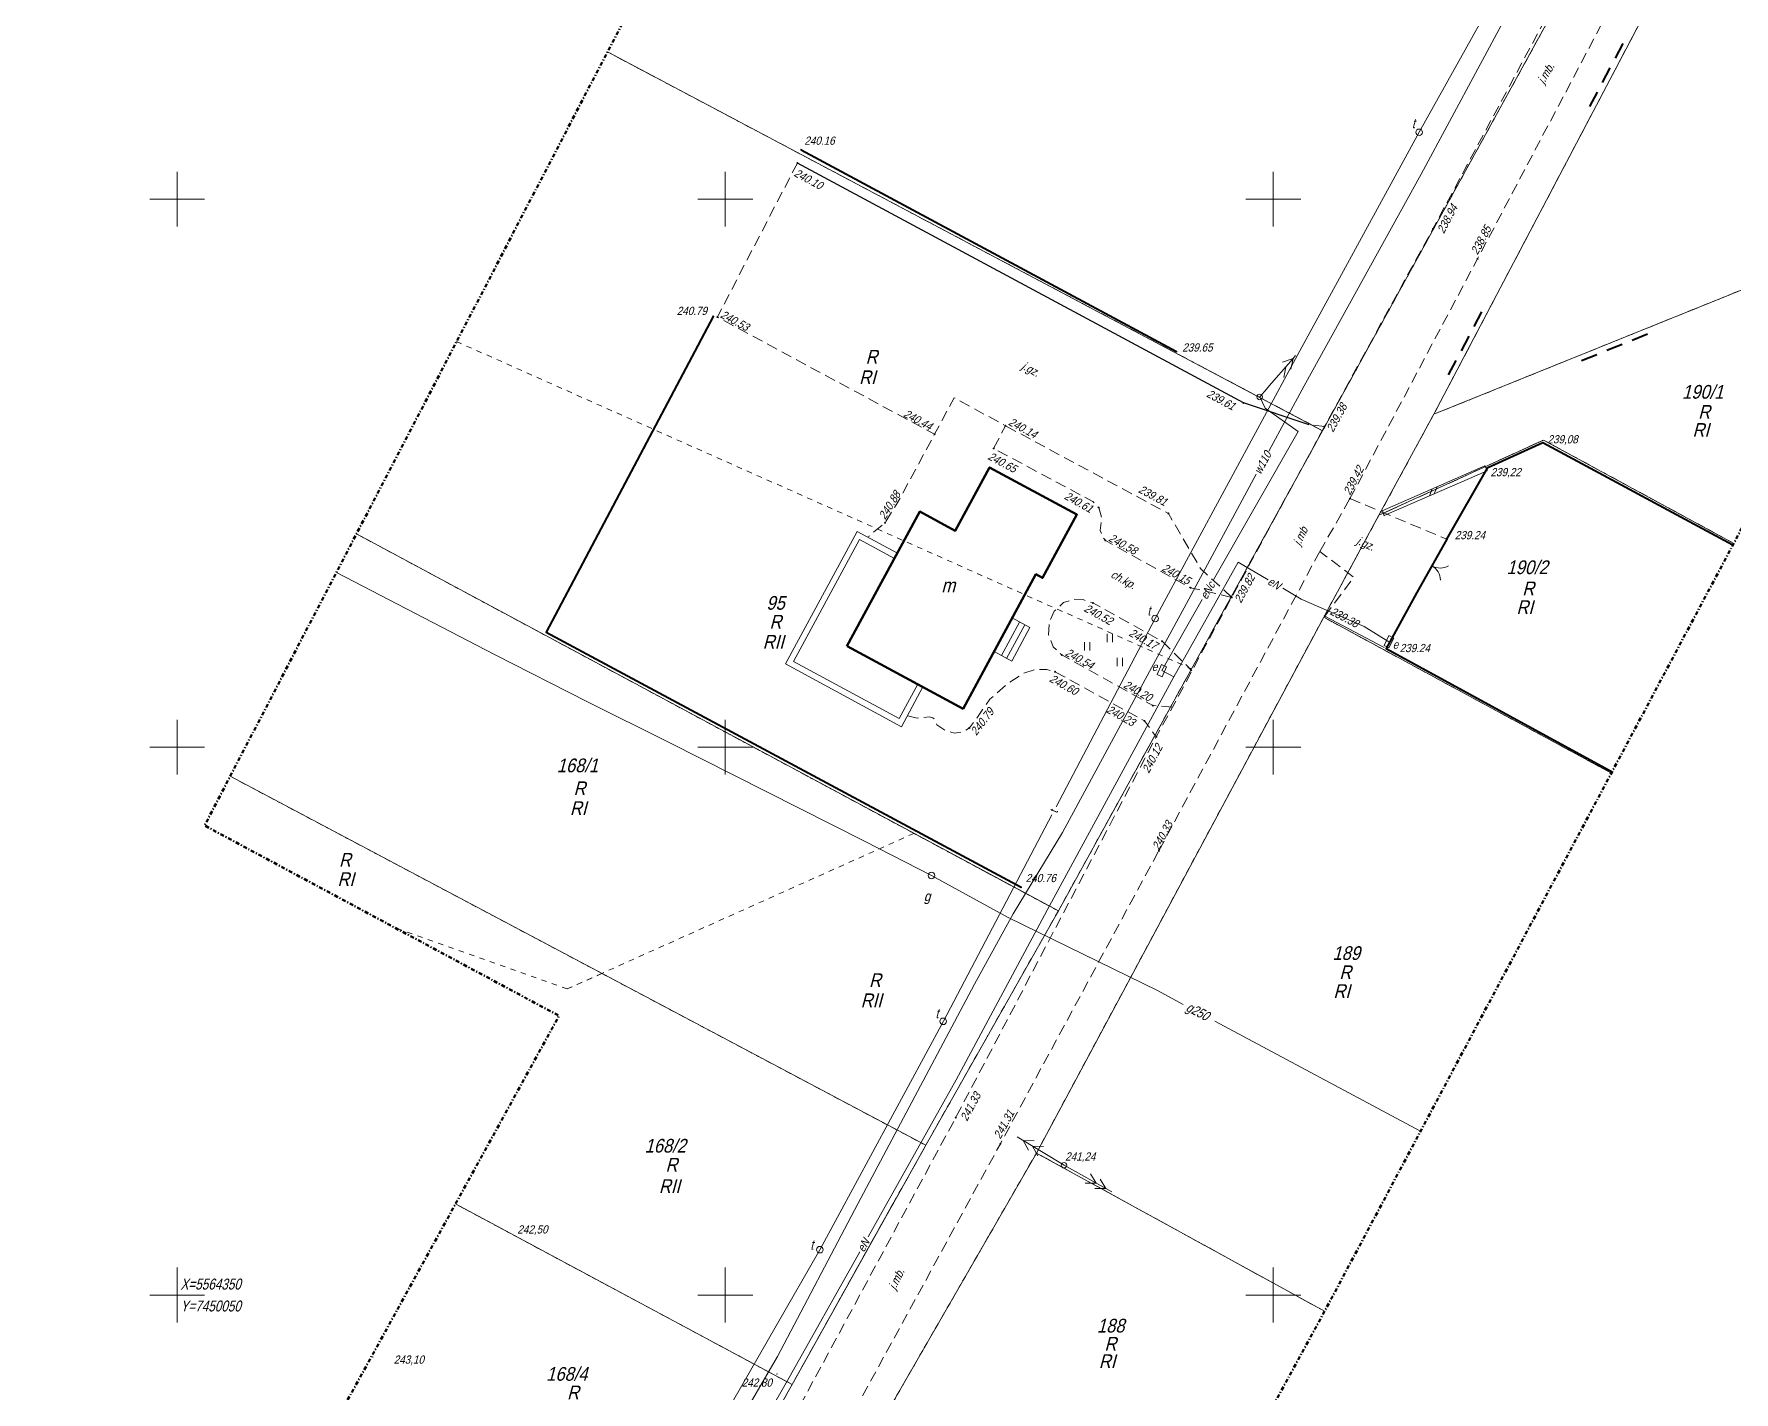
# Model space of a CAD drawing. Extents: x 7449598 to 7450455, y 5563374 to 5564952.
# Drawn here: x 7450036.9 to 7450192, y 5564341.2 to 5564465.1 of the extents above; entities that cross this region are included whole.
import ezdxf
from ezdxf.enums import TextEntityAlignment as Align

# ---------------------------------------------------------------- set-up
doc = ezdxf.new("R2010")
doc.units = 0
doc.header["$MEASUREMENT"] = 0
for name, pattern in [('216-500', [2.5, 1.5, -1]), ('218-500', [1, 0.5, -0.5]), ('420-500', [1.5, 1, -0.5]), ('DGN Style 4', [0.686427, 0.343214, -0.171607, 0, -0.171607])]:
    doc.linetypes.add(name, pattern=pattern)
for name, color, linetype, lineweight in [('55', 252, 'Continuous', 0), ('EDZPD_219', 7, 'Continuous', 0), ('EPGPO_216', 7, 'Continuous', 0), ('GUPELS', 1, 'Continuous', 13), ('SDRPK_420', 7, 'Continuous', 0), ('SDRPK_422', 7, 'Continuous', 0), ('SDRPK_432', 7, 'Continuous', 0), ('SDRPT_450', 7, 'Continuous', 0), ('SZOPO_902', 7, 'Continuous', 0), ('SZOPO_905', 7, 'Continuous', 0), ('SZZTZ_940', 7, 'Continuous', 0), ('UEEPA_510', 7, 'Continuous', 0), ('UEEPO_585', 7, 'Continuous', 0), ('UGGPA_504', 7, 'Continuous', 0), ('UGGPO_583', 7, 'Continuous', 0), ('UTTPA_506', 7, 'Continuous', 0), ('UTTPO_586', 7, 'Continuous', 0), ('UWWPO_581', 7, 'Continuous', 0), ('Warstwa 1', 7, 'Continuous', 0), ('Warstwa 22', 7, 'Continuous', 0), ('Warstwa 24', 7, 'Continuous', 0), ('Warstwa 25', 7, 'Continuous', 0), ('Warstwa 26', 7, 'Continuous', 0), ('Warstwa 28', 7, 'Continuous', 0), ('Warstwa 29', 7, 'Continuous', 0), ('Warstwa 4', 7, 'Continuous', 0), ('Warstwa 60', 7, 'Continuous', 0), ('Warstwa 8', 7, 'Continuous', 0), ('WUKPS_403', 7, 'Continuous', 0)]:
    doc.layers.add(name, color=color, linetype=linetype, lineweight=lineweight)
doc.styles.add('Style-CHAR_FAST_FONT', font='CHAR_FAST_FONT.shx')
doc.styles.add('Style-WORKING_1250 I 0.26180', font='WORKING_1250.shx', dxfattribs={"oblique": 14.999978})

# ---------------------------------------------------------------- blocks, each defined once
blk = doc.blocks.new('506_1')
at = {"layer": 'Warstwa 1', "color": 52, "linetype": 'Continuous', "lineweight": 13}
blk.add_circle((0, 0), 0.3, dxfattribs=at)
blk = doc.blocks.new('SM04')
at = {"layer": 'Warstwa 1', "color": 7, "linetype": 'Continuous', "lineweight": 13}
blk.add_circle((0, 0), 0.25, dxfattribs=at)
blk = doc.blocks.new('PT01_19')
at = {"layer": 'Warstwa 1', "color": 30, "linetype": 'Continuous', "lineweight": 13}
for p, q in [((0.65, 0), (0, 0)), ((0.65, 0), (1.65, 0)), ((2.65, 0), (3.65, 0)), ((3.65, 0), (2.78, -0.5)), ((3.65, 0), (4.65, 0)), ((4.65, 0), (3.78, 0.5)), ((1.65, 0), (2.65, 0)), ((4.65, 0), (5, 0))]:
    blk.add_line(p, q, dxfattribs=at)
blk = doc.blocks.new('PE04_4')
at = {"layer": 'Warstwa 1', "color": 1, "linetype": 'Continuous', "lineweight": 13}
for p, q in [((0.65, 0), (0, 0)), ((0.65, 0), (1.65, 0)), ((2.65, 0), (3.65, 0)), ((3.65, 0), (4.65, 0)), ((4.65, 0), (3.78, 0.5)), ((1.65, 0), (2.65, 0)), ((4.65, 0), (3.78, -0.5)), ((4.65, 0), (5, 0))]:
    blk.add_line(p, q, dxfattribs=at)
blk = doc.blocks.new('801_16')
at = {"layer": 'Warstwa 1', "color": 0, "linetype": 'Continuous', "lineweight": 0}
blk.add_arc((0, 0), 0.01, 0, 360, dxfattribs=at)
blk = doc.blocks.new('506_2')
at = {"layer": 'UTTPA_506', "color": 30, "linetype": 'Continuous', "lineweight": 13}
blk.add_circle((0, 0), 0.3, dxfattribs=at)
blk = doc.blocks.new('510_1')
at = {"layer": 'UEEPA_510', "color": 7, "linetype": 'Continuous', "lineweight": 13}
blk.add_circle((0, 0), 0.25, dxfattribs=at)
blk = doc.blocks.new('SUPE03_1')
at = {"color": 0, "flags": 128}
for points in [[(0, 0), (100, 0)], [(49.82163, 10), (67.14214, 0), (49.82163, -10)], [(69.82163, 10), (87.14214, 0), (69.82163, -10)]]:
    blk.add_lwpolyline(points, dxfattribs=at)
blk = doc.blocks.new('504')
at = {"layer": 'UGGPA_504', "color": 7, "linetype": 'Continuous', "lineweight": 13, "flags": 128}
blk.add_lwpolyline([(-0.5, 0.25), (0.5, 0.25), (0.5, -0.25), (-0.5, -0.25)], close=True, dxfattribs=at)
blk = doc.blocks.new('905_1')
at = {"layer": 'SZOPO_905', "color": 7, "linetype": 'Continuous', "lineweight": 13}
for centre, start, end in [((-1.5, 0), 0, 60), ((1.5, 0), 120, 180)]:
    blk.add_arc(centre, 1.5, start, end, dxfattribs=at)
blk = doc.blocks.new('140_1')
at = {"layer": 'WUKPS_403', "linetype": 'Continuous', "lineweight": 13}
h = blk.add_hatch(color=256, dxfattribs=at)
edge = h.paths.add_edge_path()
edge.add_arc((0, 0), 0.045, 0, 360)
at = {"layer": 'WUKPS_403', "color": 7, "linetype": 'Continuous', "lineweight": 13}
blk.add_circle((0, 0), 0.045, dxfattribs=at)
blk = doc.blocks.new('940.1')
at = {"layer": 'SZZTZ_940', "color": 7, "linetype": 'Continuous', "lineweight": 13}
for p, q in [((-0.25, -0.375), (-0.25, 0.375)), ((0.25, -0.375), (0.25, 0.375))]:
    blk.add_line(p, q, dxfattribs=at)

msp = doc.modelspace()

# ---------------------------------------------------------------- linework, layer by layer
at = {"color": 7, "lineweight": 13, "flags": 128}
for points in [[(7450169.31, 5564425.68), (7450159.93, 5564421.58)], [(7450169.51, 5564425.22), (7450160.13, 5564421.13)], [(7450169.31, 5564425.69), (7450169.52, 5564425.24)], [(7450164.24, 5564422.92), (7450164.49, 5564423.57)], [(7450164.69, 5564423.12), (7450164.95, 5564423.77)], [(7450159.96, 5564421.58), (7450160.13, 5564421.12)]]:
    msp.add_lwpolyline(points, dxfattribs=at)
at = {"layer": '55', "color": 7, "linetype": 'Continuous', "lineweight": 0, "ltscale": 0.1}
msp.add_point((7450104.73, 5564342.79), dxfattribs=at)
at = {"layer": 'EDZPD_219', "color": 96, "linetype": 'Continuous', "lineweight": 13}
for p, q in [((7450164.65, 5564430.38), (7450193.44, 5564485.1)), ((7450178.94, 5564473.31), (7450154.5, 5564428.88)), ((7450154.5, 5564428.88), (7450089.25, 5564463.44)), ((7450201.71, 5564445.35), (7450164.65, 5564430.38)), ((7450164.65, 5564430.38), (7450159.64, 5564421.16)), ((7450130.39, 5564385.05), (7450154.5, 5564428.88)), ((7450159.98, 5564421.31), (7450174.65, 5564428.03)), ((7450174.65, 5564428.03), (7450192.02, 5564418.6)), ((7450159.64, 5564421.16), (7450154.6, 5564411.86)), ((7450159.64, 5564421.16), (7450159.98, 5564421.31)), ((7450130.39, 5564385.05), (7450066.35, 5564419.46)), ((7450128.39, 5564362.96), (7450154.6, 5564411.86)), ((7450180.85, 5564397.63), (7450154.6, 5564411.86)), ((7450054.83, 5564397.34), (7450118.29, 5564363.67)), ((7450130.39, 5564385.05), (7450118.29, 5564363.67)), ((7450106.1, 5564341.84), (7450118.29, 5564363.67)), ((7450128.39, 5564362.96), (7450114.77, 5564339.3)), ((7450128.39, 5564362.96), (7450154.68, 5564348.52)), ((7450106.1, 5564341.84), (7450075.39, 5564358.31)), ((7450096.3, 5564324.41), (7450106.1, 5564341.84))]:
    msp.add_line(p, q, dxfattribs=at)
at = {"layer": 'EPGPO_216', "color": 96, "linetype": '216-500', "lineweight": 40, "flags": 128}
for points in [[(7450181.88, 5564464.21), (7450178.67, 5564458.1)], [(7450169, 5564439.72), (7450165.74, 5564433.53)], [(7450178.12, 5564435.28), (7450184.93, 5564438.03)]]:
    msp.add_lwpolyline(points, dxfattribs=at)
at = {"layer": 'SDRPK_420', "color": 7, "linetype": '420-500', "lineweight": 13}
for p, q in [((7450154.67, 5564429.25), (7450153.28, 5564429.42)), ((7450154.24, 5564417.85), (7450157, 5564422.68)), ((7450157, 5564422.68), (7450165.85, 5564418.97)), ((7450139.56, 5564390.55), (7450154.24, 5564417.85))]:
    msp.add_line(p, q, dxfattribs=at)
at = {"layer": 'SDRPK_420', "color": 7, "linetype": '420-500', "lineweight": 13, "flags": 128}
for points in [[(7450157, 5564422.68), (7450168.64, 5564444.57), (7450190.14, 5564485.24), (7450197.58, 5564499.06)], [(7450179.78, 5564475.68), (7450164.56, 5564447.29), (7450154.67, 5564429.25)], [(7450106.58, 5564453.3), (7450099.28, 5564439.25), (7450119.1, 5564428.56)], [(7450146.21, 5564413.67), (7450142.46, 5564414.54), (7450134.69, 5564418.87), (7450134.45, 5564419.14), (7450134.22, 5564419.76), (7450134.33, 5564420.98), (7450134.33, 5564420.98), (7450134.33, 5564420.98), (7450134.07, 5564421.86), (7450133.54, 5564422.41), (7450124.49, 5564427.26), (7450125.56, 5564429.33), (7450120.89, 5564431.89), (7450119.1, 5564428.56), (7450115.75, 5564422.36), (7450114.58, 5564420.48), (7450113.07, 5564419.22)], [(7450146.21, 5564413.67), (7450143.36, 5564416.31), (7450140.43, 5564421.33), (7450125.56, 5564429.33)], [(7450154.67, 5564429.25), (7450146.21, 5564413.67), (7450142.58, 5564406.97), (7450140.81, 5564403.64), (7450139.33, 5564400.95)], [(7450154.7, 5564411.95), (7450157.35, 5564415.51), (7450154.24, 5564417.85)], [(7450140.81, 5564403.64), (7450139, 5564403.8), (7450130.7, 5564408.41), (7450129.93, 5564409.16), (7450129.5, 5564410.26), (7450129.5, 5564410.26), (7450129.55, 5564411.37), (7450130.01, 5564412.4), (7450130.87, 5564413.19), (7450131.83, 5564413.51), (7450132.72, 5564413.43), (7450133.55, 5564413.16), (7450139.86, 5564409.66), (7450142.58, 5564406.97)], [(7450116.65, 5564402.87), (7450117.51, 5564402.66), (7450118.63, 5564402.77), (7450118.93, 5564402.69), (7450119.19, 5564402.46), (7450119.3, 5564402.03), (7450120.06, 5564401.53), (7450120.9, 5564401.29), (7450121.71, 5564401.4), (7450122.28, 5564401.75), (7450122.81, 5564402.45), (7450123.8, 5564403.9), (7450124.15, 5564404.37), (7450125.77, 5564405.81), (7450127.19, 5564406.73), (7450128.33, 5564407.11), (7450129.34, 5564407.08), (7450130.09, 5564406.88), (7450138.25, 5564402.39), (7450139.33, 5564400.95)], [(7450101.11, 5564329.34), (7450121.03, 5564366.2), (7450139.33, 5564400.95)], [(7450112.53, 5564340.81), (7450125.1, 5564363.81), (7450139.56, 5564390.55)]]:
    msp.add_lwpolyline(points, dxfattribs=at)
at = {"layer": 'SDRPK_422', "color": 7, "linetype": 'Continuous', "lineweight": 30, "flags": 128}
msp.add_lwpolyline([(7450153.28, 5564429.42), (7450147.28, 5564431.42), (7450106.58, 5564453.3)], dxfattribs=at)
at = {"layer": 'SDRPT_450', "color": 7, "linetype": 'Continuous', "lineweight": 13}
msp.add_line((7450160.11, 5564409.09), (7450154.7, 5564411.95), dxfattribs=at)
at = {"layer": 'SZOPO_902', "color": 7, "linetype": 'Continuous', "lineweight": 40}
for p, q in [((7450106.93, 5564454.52), (7450141.16, 5564436.1)), ((7450165.85, 5564418.97), (7450163.11, 5564414.11)), ((7450163.11, 5564414.11), (7450160.31, 5564409))]:
    msp.add_line(p, q, dxfattribs=at)
at = {"layer": 'SZOPO_902', "color": 7, "linetype": 'Continuous', "lineweight": 40, "flags": 128}
for points in [[(7450098.91, 5564439.31), (7450083.67, 5564410.48), (7450126.99, 5564387.22)], [(7450165.85, 5564418.97), (7450169.59, 5564425.52), (7450174.59, 5564427.79), (7450191.93, 5564418.45)], [(7450160.31, 5564409), (7450180.91, 5564397.76)]]:
    msp.add_lwpolyline(points, dxfattribs=at)
at = {"layer": 'UEEPO_585', "color": 1, "linetype": 'Continuous', "lineweight": 13, "flags": 128}
for points in [[(7450149.53, 5564415.28), (7450146.81, 5564416.89), (7450140.92, 5564406.42), (7450139.82, 5564406.98)], [(7450160.55, 5564409.62), (7450158.3, 5564411), (7450152.54, 5564413.5), (7450150.86, 5564414.5)], [(7450140.92, 5564406.42), (7450129.58, 5564385.52), (7450121.07, 5564369.65), (7450113.03, 5564355.3)], [(7450112.27, 5564353.95), (7450105.68, 5564342.19), (7450090.47, 5564315.66), (7450075.54, 5564289.27), (7450070.68, 5564280.38), (7450070.7, 5564278.97), (7450080.38, 5564273.4), (7450081.9, 5564271.87), (7450081.11, 5564271.4)]]:
    msp.add_lwpolyline(points, dxfattribs=at)
at = {"layer": 'UTTPO_586', "color": 30, "linetype": 'Continuous', "lineweight": 13, "flags": 128}
for points in [[(7450217.38, 5564526.33), (7450211.33, 5564515.81), (7450208.53, 5564509.94), (7450206.74, 5564505.76), (7450205.36, 5564500.56), (7450194.9, 5564482.47), (7450186.29, 5564466.54), (7450173.16, 5564473.8), (7450163.32, 5564456.11), (7450152.23, 5564435.84), (7450139.23, 5564411.73), (7450130.19, 5564394.54)], [(7450129.81, 5564393.82), (7450119.9, 5564374.98), (7450108.63, 5564354.14), (7450100.67, 5564340.26), (7450094.52, 5564329.58), (7450088.57, 5564318.95), (7450087.38, 5564317.11), (7450066.78, 5564327.95), (7450066.1, 5564327.19)]]:
    msp.add_lwpolyline(points, dxfattribs=at)
at = {"layer": 'UWWPO_581', "color": 5, "linetype": 'Continuous', "lineweight": 13, "flags": 128}
for points in [[(7450152.82, 5564432.98), (7450163.48, 5564452.3), (7450171.25, 5564466.7), (7450178.5, 5564479.95), (7450185.42, 5564492.95), (7450198.83, 5564517.78), (7450201.6, 5564523.29)], [(7450149.58, 5564427), (7450152.82, 5564432.97)], [(7450126.26, 5564384.8), (7450130.77, 5564392.22), (7450138.71, 5564406.9), (7450141.86, 5564412.72), (7450148.45, 5564424.9)], [(7450104.76, 5564344.4), (7450112.09, 5564358.31), (7450122.75, 5564378.36), (7450126.26, 5564384.8)], [(7450096.26, 5564329.8), (7450096.78, 5564330.63), (7450104.76, 5564344.4)]]:
    msp.add_lwpolyline(points, dxfattribs=at)
at = {"layer": 'Warstwa 1', "color": 1, "linetype": 'Continuous', "lineweight": 13, "flags": 128}
for points in [[(7450144.55, 5564415.26), (7450152.26, 5564428.8), (7450149.26, 5564430.92), (7450148.76, 5564431.96)], [(7450139.82, 5564406.98), (7450143.52, 5564413.46)]]:
    msp.add_lwpolyline(points, dxfattribs=at)
at = {"layer": 'Warstwa 22', "color": 52, "linetype": 'Continuous', "lineweight": 13}
for p, q in [((7450064.52, 5564415.94), (7450078.95, 5564408.46)), ((7450064.52, 5564415.94), (7450078.95, 5564408.46)), ((7450064.52, 5564415.94), (7450078.95, 5564408.46)), ((7450078.95, 5564408.46), (7450087.43, 5564404.14)), ((7450078.95, 5564408.46), (7450087.43, 5564404.14)), ((7450078.95, 5564408.46), (7450087.43, 5564404.14)), ((7450087.43, 5564404.14), (7450094.81, 5564400.45)), ((7450087.43, 5564404.14), (7450094.81, 5564400.45)), ((7450087.43, 5564404.14), (7450094.81, 5564400.45)), ((7450094.81, 5564400.45), (7450112.7, 5564391.41)), ((7450094.81, 5564400.45), (7450112.7, 5564391.41)), ((7450094.81, 5564400.45), (7450112.7, 5564391.41)), ((7450112.7, 5564391.41), (7450118.82, 5564388.29)), ((7450112.7, 5564391.41), (7450118.82, 5564388.29)), ((7450112.7, 5564391.41), (7450118.82, 5564388.29)), ((7450118.82, 5564388.29), (7450125.76, 5564384.49)), ((7450118.82, 5564388.29), (7450125.76, 5564384.49)), ((7450118.82, 5564388.29), (7450125.76, 5564384.49)), ((7450125.76, 5564384.49), (7450139.49, 5564377.75)), ((7450125.76, 5564384.49), (7450139.49, 5564377.75)), ((7450125.76, 5564384.49), (7450139.49, 5564377.75)), ((7450139.49, 5564377.75), (7450141.79, 5564376.52)), ((7450144.68, 5564374.98), (7450163.44, 5564364.95))]:
    msp.add_line(p, q, dxfattribs=at)
at = {"layer": 'Warstwa 29', "color": 96, "linetype": '218-500', "lineweight": 13}
for p, q in [((7450193.44, 5564485.1), (7450164.65, 5564430.38)), ((7450164.65, 5564430.38), (7450193.44, 5564485.1)), ((7450154.5, 5564428.88), (7450178.94, 5564473.31)), ((7450178.94, 5564473.31), (7450154.5, 5564428.88)), ((7450089.26, 5564463.44), (7450154.5, 5564428.88)), ((7450154.5, 5564428.88), (7450089.26, 5564463.44)), ((7450164.65, 5564430.38), (7450201.71, 5564445.35)), ((7450201.71, 5564445.35), (7450164.65, 5564430.38)), ((7450075.49, 5564437.01), (7450142.54, 5564407.14)), ((7450164.65, 5564430.38), (7450159.64, 5564421.16)), ((7450159.64, 5564421.16), (7450164.65, 5564430.38)), ((7450142.54, 5564407.14), (7450154.5, 5564428.88)), ((7450154.5, 5564428.88), (7450142.54, 5564407.14)), ((7450174.65, 5564428.03), (7450159.98, 5564421.31)), ((7450159.98, 5564421.31), (7450174.65, 5564428.03)), ((7450192.02, 5564418.6), (7450174.65, 5564428.03)), ((7450174.65, 5564428.03), (7450192.02, 5564418.6)), ((7450159.64, 5564421.16), (7450154.6, 5564411.86)), ((7450154.6, 5564411.86), (7450159.64, 5564421.16)), ((7450159.98, 5564421.31), (7450159.64, 5564421.16)), ((7450159.64, 5564421.16), (7450159.98, 5564421.31)), ((7450117.21, 5564392.13), (7450066.35, 5564419.46)), ((7450066.35, 5564419.46), (7450117.21, 5564392.13)), ((7450154.6, 5564411.86), (7450128.39, 5564362.96)), ((7450128.39, 5564362.96), (7450154.6, 5564411.86)), ((7450180.85, 5564397.63), (7450154.6, 5564411.86)), ((7450154.6, 5564411.86), (7450180.85, 5564397.63)), ((7450130.39, 5564385.05), (7450142.54, 5564407.14)), ((7450142.54, 5564407.14), (7450130.39, 5564385.05)), ((7450054.83, 5564397.34), (7450088.74, 5564379.35)), ((7450088.74, 5564379.35), (7450054.83, 5564397.34)), ((7450117.21, 5564392.13), (7450088.74, 5564379.35)), ((7450117.21, 5564392.13), (7450130.39, 5564385.05)), ((7450130.39, 5564385.05), (7450117.21, 5564392.13)), ((7450118.29, 5564363.67), (7450130.39, 5564385.05)), ((7450130.39, 5564385.05), (7450118.29, 5564363.67)), ((7450085.58, 5564377.93), (7450069.9, 5564383.5)), ((7450085.58, 5564377.93), (7450088.74, 5564379.35)), ((7450088.74, 5564379.35), (7450085.58, 5564377.93)), ((7450118.29, 5564363.67), (7450088.74, 5564379.35)), ((7450088.74, 5564379.35), (7450118.29, 5564363.67)), ((7450106.1, 5564341.84), (7450118.29, 5564363.67)), ((7450118.29, 5564363.67), (7450106.1, 5564341.84)), ((7450128.39, 5564362.96), (7450114.77, 5564339.3)), ((7450114.77, 5564339.3), (7450128.39, 5564362.96)), ((7450154.68, 5564348.52), (7450128.39, 5564362.96)), ((7450128.39, 5564362.96), (7450154.68, 5564348.52)), ((7450075.39, 5564358.31), (7450106.1, 5564341.84)), ((7450106.1, 5564341.84), (7450075.39, 5564358.31)), ((7450096.3, 5564324.41), (7450106.1, 5564341.84)), ((7450106.1, 5564341.84), (7450096.3, 5564324.41))]:
    msp.add_line(p, q, dxfattribs=at)
at = {"layer": 'Warstwa 60', "color": 7, "linetype": 'Continuous', "lineweight": 13}
for p, q in [((7450050, 5564447.5), (7450050, 5564452.5)), ((7450100, 5564447.5), (7450100, 5564452.5)), ((7450150, 5564447.5), (7450150, 5564452.5)), ((7450047.5, 5564450), (7450052.5, 5564450)), ((7450097.5, 5564450), (7450102.5, 5564450)), ((7450147.5, 5564450), (7450152.5, 5564450)), ((7450050, 5564397.5), (7450050, 5564402.5)), ((7450100, 5564397.5), (7450100, 5564402.5)), ((7450150, 5564397.5), (7450150, 5564402.5)), ((7450047.5, 5564400), (7450052.5, 5564400)), ((7450097.5, 5564400), (7450102.5, 5564400)), ((7450147.5, 5564400), (7450152.5, 5564400)), ((7450050, 5564347.5), (7450050, 5564352.5)), ((7450100, 5564347.5), (7450100, 5564352.5)), ((7450150, 5564347.5), (7450150, 5564352.5)), ((7450047.5, 5564350), (7450052.5, 5564350)), ((7450097.5, 5564350), (7450102.5, 5564350)), ((7450147.5, 5564350), (7450152.5, 5564350))]:
    msp.add_line(p, q, dxfattribs=at)
at = {"layer": 'Warstwa 60', "color": 7, "linetype": 'Continuous', "lineweight": 0, "ltscale": 0.1}
for p, q in [((7450125.2, 5564408.36), (7450126.85, 5564411.42)), ((7450125.67, 5564408.1), (7450127.33, 5564411.17))]:
    msp.add_line(p, q, dxfattribs=at)
at = {"layer": 'Warstwa 60', "color": 7, "linetype": 'Continuous', "lineweight": 53, "ltscale": 0.1, "flags": 128}
msp.add_lwpolyline([(7450111.1, 5564409.21), (7450117.75, 5564421.5), (7450120.99, 5564419.75), (7450124.11, 5564425.53), (7450132.08, 5564421.22), (7450128.95, 5564415.44), (7450128.34, 5564415.78), (7450121.7, 5564403.51), (7450111.11, 5564409.23)], dxfattribs=at)
at = {"layer": 'Warstwa 60', "color": 7, "linetype": 'Continuous', "lineweight": 0, "ltscale": 0.1, "flags": 128}
for points in [[(7450115.7, 5564417.71), (7450112.04, 5564419.69), (7450105.49, 5564407.59), (7450116.08, 5564401.86), (7450118.04, 5564405.49)], [(7450115.43, 5564417.23), (7450112.26, 5564418.94), (7450106.24, 5564407.81), (7450115.86, 5564402.61), (7450117.56, 5564405.75)]]:
    msp.add_lwpolyline(points, dxfattribs=at)
at = {"layer": 'Warstwa 60', "color": 7, "flags": 128}
for points in [[(7450115.7, 5564417.71), (7450112.04, 5564419.69), (7450105.5, 5564407.59), (7450116.08, 5564401.86), (7450118.04, 5564405.49)], [(7450115.44, 5564417.23), (7450112.26, 5564418.95), (7450106.24, 5564407.81), (7450115.86, 5564402.61), (7450117.56, 5564405.75)], [(7450124.52, 5564408.72), (7450126.14, 5564407.85), (7450127.8, 5564410.91), (7450126.18, 5564411.79), (7450124.52, 5564408.72)], [(7450125.2, 5564408.36), (7450126.86, 5564411.42)], [(7450125.67, 5564408.1), (7450127.33, 5564411.17)]]:
    msp.add_lwpolyline(points, dxfattribs=at)
at = {"layer": 'Warstwa 60', "color": 7, "linetype": 'Continuous', "lineweight": 0, "ltscale": 0.1, "flags": 128}
msp.add_lwpolyline([(7450124.52, 5564408.72), (7450126.14, 5564407.85), (7450127.8, 5564410.91), (7450126.18, 5564411.79)], close=True, dxfattribs=at)
at = {"layer": 'Warstwa 8', "color": 7, "linetype": 'DGN Style 4', "lineweight": 53, "flags": 128}
msp.add_lwpolyline([(7450242.25, 5564757.19), (7450281.76, 5564736.22), (7450381.95, 5564923.76), (7450454.95, 5564884.92), (7450405.4, 5564791.85), (7450392.83, 5564798.55), (7450342.94, 5564703.75), (7450227.05, 5564484.37), (7450154.83, 5564348.79), (7449690.29, 5563497.19), (7449618.91, 5563522.75), (7449629.01, 5563547.14), (7449943.26, 5564118.2), (7449916.28, 5564132.94), (7449953.15, 5564197.69), (7449979.3, 5564183.67), (7450084.83, 5564375.48), (7450052.49, 5564392.85)], close=True, dxfattribs=at)

# ---------------------------------------------------------------- block references
at = {"layer": 'GUPELS', "color": 1, "lineweight": 13, "ltscale": 0.1, "xscale": 0.05, "yscale": 0.05, "zscale": 0.04999999999999999}
for rotation in [148.7854352691998, 330.7921060939516]:
    msp.add_blockref('SUPE03_1', (7450130.91, 5564361.85), dxfattribs=dict(at, rotation=rotation))
at = {"layer": 'SZOPO_905', "color": 7, "linetype": 'Continuous', "lineweight": 13, "rotation": 240.5863044914731}
msp.add_blockref('905_1', (7450164.48, 5564416.54), dxfattribs=at)
at = {"layer": 'SZZTZ_940', "color": 7, "linetype": 'Continuous', "lineweight": 13}
for p in [(7450135.08, 5564409.96), (7450133.02, 5564409.21), (7450136, 5564407.77)]:
    msp.add_blockref('940.1', p, dxfattribs=at)
at = {"layer": 'UEEPA_510', "color": 7, "linetype": 'Continuous', "lineweight": 13}
msp.add_blockref('510_1', (7450130.91, 5564361.85), dxfattribs=at)
at = {"layer": 'UGGPA_504', "color": 7, "linetype": 'Continuous', "lineweight": 13}
for p, rotation in [((7450160.55, 5564409.62), 63.85544581350675), ((7450139.82, 5564406.98), 66.47647459522395)]:
    msp.add_blockref('504', p, dxfattribs=dict(at, rotation=rotation))
at = {"layer": 'UTTPA_506', "color": 30, "linetype": 'Continuous', "lineweight": 13}
for p in [(7450163.31, 5564456.11), (7450139.23, 5564411.73), (7450119.89, 5564374.98), (7450108.63, 5564354.14)]:
    msp.add_blockref('506_2', p, dxfattribs=at)
at = {"layer": 'Warstwa 1', "color": 30, "linetype": 'Continuous', "lineweight": 13, "xscale": 0.9999967934451977, "yscale": 0.9999967934451977, "zscale": 0.9999967934451977, "rotation": 49.13240654431146}
msp.add_blockref('PT01_19', (7450148.76, 5564431.96), dxfattribs=at)
at = {"layer": 'Warstwa 1', "color": 1, "linetype": 'Continuous', "lineweight": 13, "xscale": 0.9999967934451977, "yscale": 0.9999967934451977, "zscale": 0.9999967934451977, "rotation": 49.13240654431146}
msp.add_blockref('PE04_4', (7450148.76, 5564431.96), dxfattribs=at)
at = {"layer": 'Warstwa 1', "color": 7, "linetype": 'Continuous', "lineweight": 13}
msp.add_blockref('SM04', (7450148.76, 5564431.96), dxfattribs=at)
at = {"layer": 'Warstwa 1', "color": 52, "linetype": 'Continuous', "lineweight": 13}
msp.add_blockref('506_1', (7450118.82, 5564388.29), dxfattribs=at)
msp.add_blockref('506_1', (7450118.82, 5564388.29), dxfattribs=at)
at = {"layer": 'Warstwa 1', "color": 7, "linetype": 'Continuous', "lineweight": 0, "ltscale": 0.1, "xscale": 0.1, "yscale": 0.1, "zscale": 0.1}
for p in [(7450079.36, 5564356.65), (7450067.86, 5564344.34)]:
    msp.add_blockref('801_16', p, dxfattribs=at)
at = {"layer": 'WUKPS_403', "color": 7, "linetype": 'Continuous', "lineweight": 13}
for p in [(7450106.58, 5564453.3), (7450098.91, 5564439.31), (7450099.28, 5564439.25), (7450147.28, 5564431.42), (7450154.7, 5564411.95), (7450160.31, 5564409), (7450122.28, 5564401.75)]:
    msp.add_blockref('140_1', p, dxfattribs=at)
for p, rotation in [((7450106.93, 5564454.52), 331.6596098808011), ((7450164.56, 5564447.29), 62.13704595705171), ((7450168.64, 5564444.57), 330.8703195785099), ((7450141.16, 5564436.1), 61.49786931000069), ((7450119.1, 5564428.56), 331.7378747481412), ((7450125.56, 5564429.33), 331.8126262354242), ((7450154.67, 5564429.25), 331.7378747481412), ((7450124.49, 5564427.26), 58.10432614469703), ((7450157, 5564422.68), 61.26729411045374), ((7450114.58, 5564420.48), 331.6596098808011), ((7450134.07, 5564421.86), 330.8703195785099), ((7450140.43, 5564421.33), 331.7199277988324), ((7450134.69, 5564418.87), 330.9839581373354), ((7450165.85, 5564418.97), 61.9982032423548), ((7450142.46, 5564414.54), 331.7199277988324), ((7450133.55, 5564413.16), 330.9512573617222), ((7450146.21, 5564413.67), 62.22787012448075), ((7450139.86, 5564409.66), 330.8703195785099), ((7450130.7, 5564408.41), 331.178425735114), ((7450130.09, 5564406.88), 52.86907550217439), ((7450139, 5564403.8), 330.8703195785099), ((7450138.25, 5564402.39), 330.8703195785099), ((7450139.33, 5564400.95), 61.73179438511762), ((7450139.56, 5564390.55), 332.1368017249196), ((7450126.99, 5564387.22), 61.6121827240341), ((7450121.03, 5564366.2), 61.6121827240341), ((7450125.1, 5564363.81), 61.6121827240341)]:
    msp.add_blockref('140_1', p, dxfattribs=dict(at, rotation=rotation))

# ---------------------------------------------------------------- texts
at = {"color": 7, "lineweight": 13, "style": 'Style-WORKING_1250 I 0.26180', "oblique": 15, "width": 0.900007}
for s, p in [('239,08', (7450175.02, 5564428.47)), ('239,22', (7450169.82, 5564425.47)), ('241,24', (7450131.01, 5564363.02))]:
    msp.add_text(s, height=0.75, dxfattribs=at).set_placement(p, align=Align.TOP_LEFT)
at = {"layer": 'SDRPK_432', "color": 7, "linetype": 'Continuous', "lineweight": 0, "style": 'Style-WORKING_1250 I 0.26180', "oblique": 15, "width": 0.900007}
for s, rotation, p in [('j.mb.', 58.8456, (7450174.69, 5564460.47)), ('j.gz.', 331.7199, (7450126.97, 5564434.55)), ('ch.kp.', 330.8703, (7450135.1, 5564415.55)), ('j.mb.', 63.6562, (7450115.52, 5564350.43))]:
    msp.add_text(s, height=0.75, rotation=rotation, dxfattribs=at).set_placement(p)
at = {"layer": 'UEEPO_585', "color": 1, "linetype": 'Continuous', "lineweight": 13, "style": 'Style-WORKING_1250 I 0.26180', "oblique": 15, "width": 0.900007}
for rotation, p in [(329.3787, (7450150.09, 5564414.95)), (60.7322, (7450112.6, 5564354.54))]:
    msp.add_text('eN', height=0.75, rotation=rotation, dxfattribs=at).set_placement(p, align=Align.MIDDLE_CENTER)
at = {"layer": 'UEEPO_585', "color": 7, "lineweight": 13, "style": 'Style-WORKING_1250 I 0.26180', "oblique": 15, "width": 0.900007}
msp.add_text('e', height=0.75, dxfattribs=at).set_placement((7450160.9, 5564408.76), align=Align.BOTTOM_LEFT)
msp.add_text('e', height=0.75, dxfattribs=at).set_placement((7450138.92, 5564407.7), align=Align.TOP_LEFT)
at = {"layer": 'UGGPO_583', "color": 7, "lineweight": 13, "style": 'Style-WORKING_1250 I 0.26180', "oblique": 15, "width": 0.8}
msp.add_text('g250', height=0.9, rotation=332.4816, dxfattribs=at).set_placement((7450143.11, 5564375.89), align=Align.MIDDLE_CENTER)
at = {"layer": 'UTTPA_506', "color": 30, "linetype": 'Continuous', "lineweight": 13, "style": 'Style-WORKING_1250 I 0.26180', "oblique": 15, "width": 0.8}
for p in [(7450162.65, 5564456.48), (7450138.51, 5564412.02), (7450119.18, 5564375.26), (7450107.76, 5564354.14)]:
    msp.add_text('t', height=0.9, dxfattribs=at).set_placement(p)
at = {"layer": 'UTTPO_586', "color": 30, "linetype": 'Continuous', "lineweight": 13, "insert": (7450129.93, 5564394.09), "char_height": 0.75, "attachment_point": 4, "rotation": 65.4346, "line_spacing_factor": 0.722892, "style": 'Style-CHAR_FAST_FONT'}
msp.add_mtext('\\FWORKING_1250.shx;\\W0.900007x;t', dxfattribs=at)
at = {"layer": 'UWWPO_581', "color": 5, "linetype": 'Continuous', "lineweight": 13, "style": 'Style-WORKING_1250 I 0.26180', "oblique": 15, "width": 0.900007}
msp.add_text('w110', height=0.75, rotation=61.5848, dxfattribs=at).set_placement((7450148.51, 5564425.01), align=Align.MIDDLE_LEFT)
at = {"layer": 'Warstwa 1', "color": 7, "linetype": 'Continuous', "lineweight": 0, "style": 'Style-WORKING_1250 I 0.26180', "oblique": 15, "width": 0.900007}
for s, rotation, p in [('j.mb', 64.1145, (7450152.45, 5564418.33)), ('j.gz.', 336.0873, (7450157.53, 5564418.56))]:
    msp.add_text(s, height=0.75, rotation=rotation, dxfattribs=at).set_placement(p)
at = {"layer": 'Warstwa 1', "color": 1, "linetype": 'Continuous', "lineweight": 0, "style": 'Style-WORKING_1250 I 0.26180', "oblique": 15, "width": 0.900007}
msp.add_text('eNc', height=0.75, rotation=60.3342, dxfattribs=at).set_placement((7450143.6, 5564413.59), align=Align.MIDDLE_LEFT)
at = {"layer": 'Warstwa 1', "color": 7, "linetype": 'Continuous', "lineweight": 0, "style": 'Style-WORKING_1250 I 0.26180', "oblique": 15, "width": 0.900007}
for s, p in [('242,50', (7450082.41, 5564355.99)), ('243,10', (7450071.13, 5564344.11)), ('242,80', (7450102.88, 5564342.01))]:
    msp.add_text(s, height=0.75, dxfattribs=at).set_placement(p, align=Align.MIDDLE_CENTER)
at = {"layer": 'Warstwa 22', "color": 52, "linetype": 'Continuous', "lineweight": 13, "style": 'Style-WORKING_1250 I 0.26180', "oblique": 15, "width": 0.9}
msp.add_text('g', height=0.9, dxfattribs=at).set_placement((7450118.12, 5564385.95))
msp.add_text('g', height=0.9, dxfattribs=at).set_placement((7450118.12, 5564385.95))
msp.add_text('g', height=0.9, dxfattribs=at).set_placement((7450118.12, 5564385.95))
at = {"layer": 'Warstwa 24', "color": 96, "linetype": 'Continuous', "lineweight": 30, "style": 'Style-WORKING_1250 I 0.26180', "oblique": 15, "width": 0.899997}
for s, p in [('190/1', (7450187.3, 5564431.8)), ('190/2', (7450171.28, 5564415.79)), ('95', (7450103.75, 5564412.54)), ('168/1', (7450084.63, 5564397.71)), ('189', (7450155.4, 5564380.58)), ('168/2', (7450092.64, 5564363)), ('188', (7450133.91, 5564346.58)), ('168/4', (7450083.66, 5564342.18))]:
    msp.add_text(s, height=1.25, dxfattribs=at).set_placement(p)
at = {"layer": 'Warstwa 25', "color": 7, "linetype": 'Continuous', "lineweight": 13, "style": 'Style-WORKING_1250 I 0.26180', "oblique": 15, "width": 0.8}
msp.add_text(' X=5564350 ', height=1, dxfattribs=at).set_placement((7450050, 5564350.5))
msp.add_text(' Y=7450050 ', height=1, dxfattribs=at).set_placement((7450050, 5564349.5), align=Align.TOP_LEFT)
at = {"layer": 'Warstwa 26', "color": 96, "linetype": 'Continuous', "lineweight": 30, "style": 'Style-WORKING_1250 I 0.26180', "oblique": 15, "width": 0.899997}
for s, p in [('RI', (7450112.21, 5564433.13)), ('RI', (7450188.25, 5564428.32)), ('RI', (7450172.19, 5564412.15)), ('RII', (7450103.42, 5564408.99)), ('RI', (7450085.83, 5564393.81)), ('RI', (7450064.62, 5564387.33)), ('RII', (7450112.36, 5564376.27)), ('RI', (7450155.49, 5564377.12)), ('RII', (7450093.95, 5564359.32)), ('RI', (7450134.09, 5564343.34))]:
    msp.add_text(s, height=1.25, dxfattribs=at).set_placement(p)
at = {"layer": 'Warstwa 28', "color": 96, "linetype": 'Continuous', "lineweight": 30, "style": 'Style-WORKING_1250 I 0.26180', "oblique": 15, "width": 0.899997}
for p in [(7450112.81, 5564435), (7450188.77, 5564429.97), (7450172.72, 5564413.86), (7450104.04, 5564410.82), (7450086.16, 5564395.62), (7450064.76, 5564389.09), (7450113.12, 5564378.11), (7450156.03, 5564378.83), (7450094.55, 5564361.27), (7450134.6, 5564344.93), (7450085.57, 5564340.49)]:
    msp.add_text('R', height=1.25, dxfattribs=at).set_placement(p)
at = {"layer": 'Warstwa 4', "color": 7, "linetype": 'Continuous', "lineweight": 30, "style": 'Style-WORKING_1250 I 0.26180', "oblique": 15, "width": 0.899997}
msp.add_text('m', height=1.25, dxfattribs=at).set_placement((7450119.72, 5564414.14))
at = {"layer": 'WUKPS_403', "color": 7, "linetype": 'Continuous', "lineweight": 13, "style": 'Style-WORKING_1250 I 0.26180', "oblique": 15, "width": 0.900007}
for s, p in [('240.16', (7450107.22, 5564454.97)), ('240.79', (7450095.57, 5564439.44)), ('239.65', (7450141.7, 5564436.1)), ('239.24', (7450166.56, 5564418.97)), ('239.24', (7450161.53, 5564408.67)), ('240.76', (7450127.41, 5564387.68))]:
    msp.add_text(s, height=0.75, dxfattribs=at).set_placement(p)
for s, rotation, p in [('240.10', 331.7379, (7450106.2, 5564452.16)), ('238.94', 62.137, (7450165.56, 5564446.81)), ('238.85', 62.137, (7450168.64, 5564444.88)), ('240.53', 331.6596, (7450099.48, 5564439.25)), ('239.61', 331.7379, (7450143.84, 5564432.02)), ('239.38', 61.2673, (7450155.45, 5564428.67)), ('240.44', 331.6596, (7450116.19, 5564430.2)), ('240.14', 331.7199, (7450125.76, 5564429.45)), ('240.65', 331.8126, (7450123.89, 5564426.31)), ('239.42', 61.9982, (7450157, 5564422.94)), ('239.81', 331.7199, (7450137.63, 5564423.29)), ('240.88', 58.1043, (7450114.58, 5564420.71)), ('240.61', 330.8703, (7450130.86, 5564422.7)), ('240.58', 330.8703, (7450134.9, 5564418.87)), ('240.15', 330.8703, (7450139.76, 5564416.14)), ('239.82', 61.4979, (7450147.05, 5564413.08)), ('240.52', 330.984, (7450132.66, 5564412.45)), ('239.38', 332.1368, (7450155.1, 5564412.16)), ('240.17', 330.8703, (7450136.76, 5564410.21)), ('240.54', 330.9513, (7450130.94, 5564408.41)), ('240.60', 331.1784, (7450129.5, 5564406.03)), ('240.20', 330.8703, (7450136.25, 5564405.48)), ('240.79', 52.8691, (7450122.91, 5564401)), ('240.23', 330.8703, (7450134.71, 5564403.21)), ('240.12', 62.2279, (7450138.65, 5564397.56)), ('240.33', 61.7318, (7450139.56, 5564390.55)), ('241.33', 61.6122, (7450122.05, 5564365.8)), ('241.31', 61.6122, (7450125.1, 5564364.18))]:
    msp.add_text(s, height=0.75, rotation=rotation, dxfattribs=at).set_placement(p)

doc.saveas('drawing.dxf')
